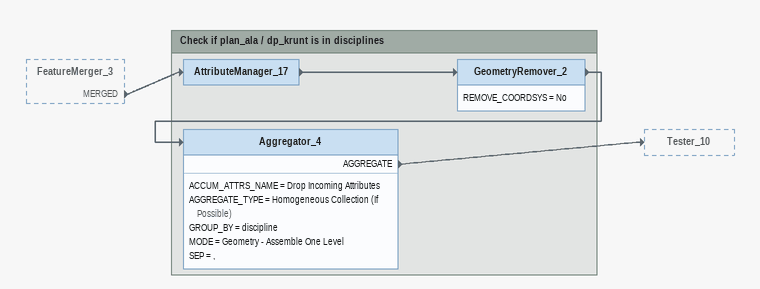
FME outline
FeatureMerger_3 [outside]
    MERGED -> AttributeManager_17

Bookmark: Check if plan_ala / dp_krunt is in disciplines
AttributeManager_17
    -> GeometryRemover_2
GeometryRemover_2
    REMOVE_COORDSYS = No
    -> Aggregator_4
Aggregator_4
    ACCUM_ATTRS_NAME = Drop Incoming Attributes
    AGGREGATE_TYPE = Homogeneous Collection (If Possible)
    GROUP_BY = discipline
    MODE = Geometry - Assemble One Level
    SEP = ,
    AGGREGATE -> Tester_10
